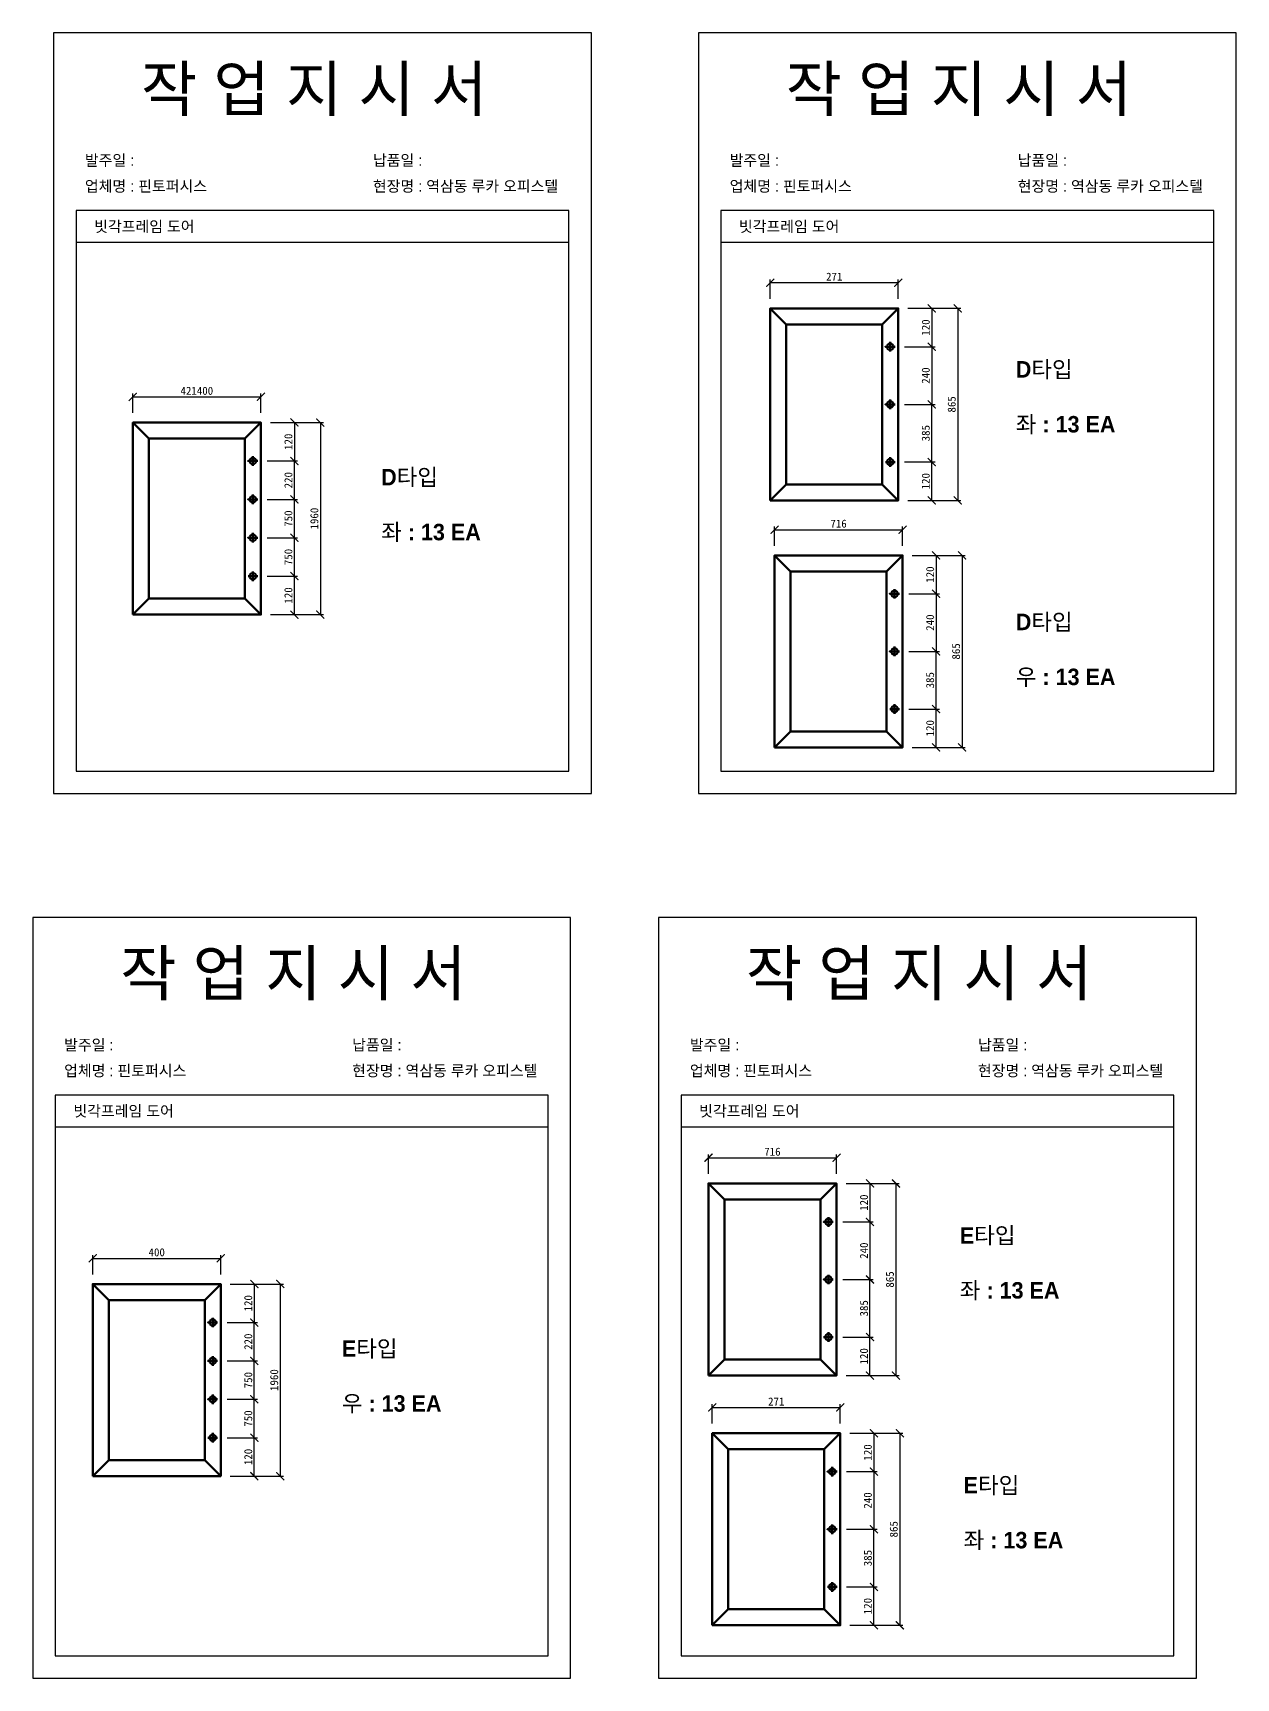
# Model space of a CAD drawing. Header units: millimetres. Extents: x -44117 to 256353, y -2095463 to 65325.
# Drawn here: x 9434 to 13193, y -3144 to 1995 of the extents above; entities that cross this region are included whole.
import ezdxf

# ---------------------------------------------------------------- set-up
doc = ezdxf.new("R2010")
doc.units = ezdxf.units.MM
doc.header["$LTSCALE"] = 10
doc.layers.add('Layer1', color=7, linetype='Continuous', lineweight=70)
doc.dimstyles.new('ISO-25', dxfattribs={"dimtxt": 2.5, "dimasz": 2.5, "dimexe": 1, "dimexo": 1, "dimtad": 1, "dimtxsty": 'Standard', "dimblk": 'ARCHTICK', "dimcen": 2.5, "dimadec": 0, "dimazin": 0, "dimtfac": 1, "dimtmove": 0, "dimatfit": 3, "dimfxl": 0, "dimarcsym": 0})

# ---------------------------------------------------------------- blocks, each defined once
blk = doc.blocks.new('_ArchTick')
at = {"color": 0, "linetype": 'ByBlock', "const_width": 0.15}
blk.add_lwpolyline([(-0.5, -0.5), (0.5, 0.5)], dxfattribs=at)
blk = doc.blocks.new('*D99')
at = {"color": 0, "lineweight": -2}
for p, q in [((9746.3, 807.7), (9746.3, 868)), ((9746.3, 858), (10146.3, 858)), ((10146.3, 807.7), (10146.3, 868))]:
    blk.add_line(p, q, dxfattribs=at)
at = {"layer": 'Defpoints', "color": 0}
for p in [(10146.3, 858), (9746.3, 777.7), (10146.3, 777.7)]:
    blk.add_point(p, dxfattribs=at)
at = {"color": 0, "lineweight": -2, "xscale": 25, "yscale": 25, "zscale": 25, "rotation": 180}
blk.add_blockref('_ArchTick', (9746.3, 858), dxfattribs=at)
at = {"color": 0, "lineweight": -2, "xscale": 25, "yscale": 25, "zscale": 25}
blk.add_blockref('_ArchTick', (10146.3, 858), dxfattribs=at)
at = {"color": 0, "insert": (9946.3, 876.7), "char_height": 25, "attachment_point": 5}
blk.add_mtext('421400', dxfattribs=at)
blk = doc.blocks.new('*D100')
at = {"color": 0, "lineweight": -2}
for p, q in [((10166.3, 297.7), (10261.2, 297.7)), ((10251.2, 177.7), (10251.2, 297.7)), ((10176.3, 177.7), (10261.2, 177.7))]:
    blk.add_line(p, q, dxfattribs=at)
at = {"layer": 'Defpoints', "color": 0}
for p in [(10136.3, 297.7), (10251.2, 297.7), (10146.3, 177.7)]:
    blk.add_point(p, dxfattribs=at)
at = {"color": 0, "lineweight": -2, "xscale": 25, "yscale": 25, "zscale": 25}
for p, rotation in [((10251.2, 297.7), 90), ((10251.2, 177.7), 270)]:
    blk.add_blockref('_ArchTick', p, dxfattribs=dict(at, rotation=rotation))
at = {"color": 0, "insert": (10232.4, 237.7), "char_height": 25, "attachment_point": 5, "rotation": 90}
blk.add_mtext('120', dxfattribs=at)
blk = doc.blocks.new('*D94')
at = {"color": 0, "lineweight": -2}
for p, q in [((10176.3, 777.7), (10261.2, 777.7)), ((10251.2, 777.7), (10251.2, 657.7)), ((10166.3, 657.7), (10261.2, 657.7))]:
    blk.add_line(p, q, dxfattribs=at)
at = {"layer": 'Defpoints', "color": 0}
for p in [(10146.3, 777.7), (10136.3, 657.7), (10251.2, 657.7)]:
    blk.add_point(p, dxfattribs=at)
at = {"color": 0, "lineweight": -2, "xscale": 25, "yscale": 25, "zscale": 25}
for p, rotation in [((10251.2, 777.7), 90), ((10251.2, 657.7), 270)]:
    blk.add_blockref('_ArchTick', p, dxfattribs=dict(at, rotation=rotation))
at = {"color": 0, "insert": (10232.4, 717.7), "char_height": 25, "attachment_point": 5, "rotation": 90}
blk.add_mtext('120', dxfattribs=at)
blk = doc.blocks.new('*D95')
at = {"color": 0, "lineweight": -2}
for p, q in [((10176.3, 777.7), (10342.2, 777.7)), ((10332.2, 777.7), (10332.2, 177.7)), ((10176.3, 177.7), (10342.2, 177.7))]:
    blk.add_line(p, q, dxfattribs=at)
at = {"layer": 'Defpoints', "color": 0}
for p in [(10146.3, 777.7), (10146.3, 177.7), (10332.2, 177.7)]:
    blk.add_point(p, dxfattribs=at)
at = {"color": 0, "lineweight": -2, "xscale": 25, "yscale": 25, "zscale": 25}
for p, rotation in [((10332.2, 777.7), 90), ((10332.2, 177.7), 270)]:
    blk.add_blockref('_ArchTick', p, dxfattribs=dict(at, rotation=rotation))
at = {"color": 0, "insert": (10313.5, 477.7), "char_height": 25, "attachment_point": 5, "rotation": 90}
blk.add_mtext('1960', dxfattribs=at)
blk = doc.blocks.new('*D96')
at = {"color": 0, "lineweight": -2}
for p, q in [((10166.3, 417.7), (10261.2, 417.7)), ((10251.2, 297.7), (10251.2, 417.7)), ((10166.3, 297.7), (10261.2, 297.7))]:
    blk.add_line(p, q, dxfattribs=at)
at = {"layer": 'Defpoints', "color": 0}
for p in [(10136.3, 417.7), (10251.2, 417.7), (10136.3, 297.7)]:
    blk.add_point(p, dxfattribs=at)
at = {"color": 0, "lineweight": -2, "xscale": 25, "yscale": 25, "zscale": 25}
for p, rotation in [((10251.2, 417.7), 90), ((10251.2, 297.7), 270)]:
    blk.add_blockref('_ArchTick', p, dxfattribs=dict(at, rotation=rotation))
at = {"color": 0, "insert": (10232.4, 357.7), "char_height": 25, "attachment_point": 5, "rotation": 90}
blk.add_mtext('750', dxfattribs=at)
blk = doc.blocks.new('*D97')
at = {"color": 0, "lineweight": -2}
for p, q in [((10166.3, 657.7), (10261.2, 657.7)), ((10251.2, 537.7), (10251.2, 657.7)), ((10166.3, 537.7), (10261.2, 537.7))]:
    blk.add_line(p, q, dxfattribs=at)
at = {"layer": 'Defpoints', "color": 0}
for p in [(10136.3, 657.7), (10251.2, 657.7), (10136.3, 537.7)]:
    blk.add_point(p, dxfattribs=at)
at = {"color": 0, "lineweight": -2, "xscale": 25, "yscale": 25, "zscale": 25}
for p, rotation in [((10251.2, 657.7), 90), ((10251.2, 537.7), 270)]:
    blk.add_blockref('_ArchTick', p, dxfattribs=dict(at, rotation=rotation))
at = {"color": 0, "insert": (10232.4, 597.7), "char_height": 25, "attachment_point": 5, "rotation": 90}
blk.add_mtext('220', dxfattribs=at)
blk = doc.blocks.new('*D98')
at = {"color": 0, "lineweight": -2}
for p, q in [((10166.3, 537.7), (10261.2, 537.7)), ((10251.2, 417.7), (10251.2, 537.7)), ((10166.3, 417.7), (10261.2, 417.7))]:
    blk.add_line(p, q, dxfattribs=at)
at = {"layer": 'Defpoints', "color": 0}
for p in [(10136.3, 537.7), (10251.2, 537.7), (10136.3, 417.7)]:
    blk.add_point(p, dxfattribs=at)
at = {"color": 0, "lineweight": -2, "xscale": 25, "yscale": 25, "zscale": 25}
for p, rotation in [((10251.2, 537.7), 90), ((10251.2, 417.7), 270)]:
    blk.add_blockref('_ArchTick', p, dxfattribs=dict(at, rotation=rotation))
at = {"color": 0, "insert": (10232.4, 477.7), "char_height": 25, "attachment_point": 5, "rotation": 90}
blk.add_mtext('750', dxfattribs=at)
blk = doc.blocks.new('*D105')
at = {"color": 0, "lineweight": -2}
for p, q in [((11737.7, 1164.5), (11737.7, 1224.7)), ((11737.7, 1214.7), (12137.7, 1214.7)), ((12137.7, 1164.5), (12137.7, 1224.7))]:
    blk.add_line(p, q, dxfattribs=at)
at = {"layer": 'Defpoints', "color": 0}
for p in [(12137.7, 1214.7), (11737.7, 1134.5), (12137.7, 1134.5)]:
    blk.add_point(p, dxfattribs=at)
at = {"color": 0, "lineweight": -2, "xscale": 25, "yscale": 25, "zscale": 25, "rotation": 180}
blk.add_blockref('_ArchTick', (11737.7, 1214.7), dxfattribs=at)
at = {"color": 0, "lineweight": -2, "xscale": 25, "yscale": 25, "zscale": 25}
blk.add_blockref('_ArchTick', (12137.7, 1214.7), dxfattribs=at)
at = {"color": 0, "insert": (11937.7, 1233.5), "char_height": 25, "attachment_point": 5}
blk.add_mtext('271', dxfattribs=at)
blk = doc.blocks.new('*D106')
at = {"color": 0, "lineweight": -2}
for p, q in [((12157.7, 654.5), (12252.6, 654.5)), ((12242.6, 534.5), (12242.6, 654.5)), ((12167.7, 534.5), (12252.6, 534.5))]:
    blk.add_line(p, q, dxfattribs=at)
at = {"layer": 'Defpoints', "color": 0}
for p in [(12127.7, 654.5), (12242.6, 654.5), (12137.7, 534.5)]:
    blk.add_point(p, dxfattribs=at)
at = {"color": 0, "lineweight": -2, "xscale": 25, "yscale": 25, "zscale": 25}
for p, rotation in [((12242.6, 654.5), 90), ((12242.6, 534.5), 270)]:
    blk.add_blockref('_ArchTick', p, dxfattribs=dict(at, rotation=rotation))
at = {"color": 0, "insert": (12223.8, 594.5), "char_height": 25, "attachment_point": 5, "rotation": 90}
blk.add_mtext('120', dxfattribs=at)
blk = doc.blocks.new('*D101')
at = {"color": 0, "lineweight": -2}
for p, q in [((12167.7, 1134.5), (12252.6, 1134.5)), ((12242.6, 1134.5), (12242.6, 1014.5)), ((12157.7, 1014.5), (12252.6, 1014.5))]:
    blk.add_line(p, q, dxfattribs=at)
at = {"layer": 'Defpoints', "color": 0}
for p in [(12137.7, 1134.5), (12127.7, 1014.5), (12242.6, 1014.5)]:
    blk.add_point(p, dxfattribs=at)
at = {"color": 0, "lineweight": -2, "xscale": 25, "yscale": 25, "zscale": 25}
for p, rotation in [((12242.6, 1134.5), 90), ((12242.6, 1014.5), 270)]:
    blk.add_blockref('_ArchTick', p, dxfattribs=dict(at, rotation=rotation))
at = {"color": 0, "insert": (12223.8, 1074.5), "char_height": 25, "attachment_point": 5, "rotation": 90}
blk.add_mtext('120', dxfattribs=at)
blk = doc.blocks.new('*D102')
at = {"color": 0, "lineweight": -2}
for p, q in [((12167.7, 1134.5), (12333.6, 1134.5)), ((12323.6, 1134.5), (12323.6, 534.5)), ((12167.7, 534.5), (12333.6, 534.5))]:
    blk.add_line(p, q, dxfattribs=at)
at = {"layer": 'Defpoints', "color": 0}
for p in [(12137.7, 1134.5), (12137.7, 534.5), (12323.6, 534.5)]:
    blk.add_point(p, dxfattribs=at)
at = {"color": 0, "lineweight": -2, "xscale": 25, "yscale": 25, "zscale": 25}
for p, rotation in [((12323.6, 1134.5), 90), ((12323.6, 534.5), 270)]:
    blk.add_blockref('_ArchTick', p, dxfattribs=dict(at, rotation=rotation))
at = {"color": 0, "insert": (12304.9, 834.5), "char_height": 25, "attachment_point": 5, "rotation": 90}
blk.add_mtext('865', dxfattribs=at)
blk = doc.blocks.new('*D103')
at = {"color": 0, "lineweight": -2}
for p, q in [((12157.7, 834.5), (12252.6, 834.5)), ((12242.6, 654.5), (12242.6, 834.5)), ((12157.7, 654.5), (12252.6, 654.5))]:
    blk.add_line(p, q, dxfattribs=at)
at = {"layer": 'Defpoints', "color": 0}
for p in [(12127.7, 834.5), (12242.6, 834.5), (12127.7, 654.5)]:
    blk.add_point(p, dxfattribs=at)
at = {"color": 0, "lineweight": -2, "xscale": 25, "yscale": 25, "zscale": 25}
for p, rotation in [((12242.6, 834.5), 90), ((12242.6, 654.5), 270)]:
    blk.add_blockref('_ArchTick', p, dxfattribs=dict(at, rotation=rotation))
at = {"color": 0, "insert": (12223.8, 744.5), "char_height": 25, "attachment_point": 5, "rotation": 90}
blk.add_mtext('385', dxfattribs=at)
blk = doc.blocks.new('*D104')
at = {"color": 0, "lineweight": -2}
for p, q in [((12157.7, 1014.5), (12252.6, 1014.5)), ((12242.6, 1014.5), (12242.6, 834.5)), ((12157.7, 834.5), (12252.6, 834.5))]:
    blk.add_line(p, q, dxfattribs=at)
at = {"layer": 'Defpoints', "color": 0}
for p in [(12127.7, 1014.5), (12127.7, 834.5), (12242.6, 834.5)]:
    blk.add_point(p, dxfattribs=at)
at = {"color": 0, "lineweight": -2, "xscale": 25, "yscale": 25, "zscale": 25}
for p, rotation in [((12242.6, 1014.5), 90), ((12242.6, 834.5), 270)]:
    blk.add_blockref('_ArchTick', p, dxfattribs=dict(at, rotation=rotation))
at = {"color": 0, "insert": (12223.8, 924.5), "char_height": 25, "attachment_point": 5, "rotation": 90}
blk.add_mtext('240', dxfattribs=at)
blk = doc.blocks.new('*D111')
at = {"color": 0, "lineweight": -2}
for p, q in [((11751.3, 392.8), (11751.3, 453)), ((11751.3, 443), (12151.3, 443)), ((12151.3, 392.8), (12151.3, 453))]:
    blk.add_line(p, q, dxfattribs=at)
at = {"layer": 'Defpoints', "color": 0}
for p in [(12151.3, 443), (11751.3, 362.8), (12151.3, 362.8)]:
    blk.add_point(p, dxfattribs=at)
at = {"color": 0, "lineweight": -2, "xscale": 25, "yscale": 25, "zscale": 25, "rotation": 180}
blk.add_blockref('_ArchTick', (11751.3, 443), dxfattribs=at)
at = {"color": 0, "lineweight": -2, "xscale": 25, "yscale": 25, "zscale": 25}
blk.add_blockref('_ArchTick', (12151.3, 443), dxfattribs=at)
at = {"color": 0, "insert": (11951.3, 461.8), "char_height": 25, "attachment_point": 5}
blk.add_mtext('716', dxfattribs=at)
blk = doc.blocks.new('*D112')
at = {"color": 0, "lineweight": -2}
for p, q in [((12171.3, -117.2), (12266.2, -117.2)), ((12256.2, -237.2), (12256.2, -117.2)), ((12181.3, -237.2), (12266.2, -237.2))]:
    blk.add_line(p, q, dxfattribs=at)
at = {"layer": 'Defpoints', "color": 0}
for p in [(12141.3, -117.2), (12256.2, -117.2), (12151.3, -237.2)]:
    blk.add_point(p, dxfattribs=at)
at = {"color": 0, "lineweight": -2, "xscale": 25, "yscale": 25, "zscale": 25}
for p, rotation in [((12256.2, -117.2), 90), ((12256.2, -237.2), 270)]:
    blk.add_blockref('_ArchTick', p, dxfattribs=dict(at, rotation=rotation))
at = {"color": 0, "insert": (12237.4, -177.2), "char_height": 25, "attachment_point": 5, "rotation": 90}
blk.add_mtext('120', dxfattribs=at)
blk = doc.blocks.new('*D107')
at = {"color": 0, "lineweight": -2}
for p, q in [((12181.3, 362.8), (12266.2, 362.8)), ((12256.2, 362.8), (12256.2, 242.8)), ((12171.3, 242.8), (12266.2, 242.8))]:
    blk.add_line(p, q, dxfattribs=at)
at = {"layer": 'Defpoints', "color": 0}
for p in [(12151.3, 362.8), (12141.3, 242.8), (12256.2, 242.8)]:
    blk.add_point(p, dxfattribs=at)
at = {"color": 0, "lineweight": -2, "xscale": 25, "yscale": 25, "zscale": 25}
for p, rotation in [((12256.2, 362.8), 90), ((12256.2, 242.8), 270)]:
    blk.add_blockref('_ArchTick', p, dxfattribs=dict(at, rotation=rotation))
at = {"color": 0, "insert": (12237.4, 302.8), "char_height": 25, "attachment_point": 5, "rotation": 90}
blk.add_mtext('120', dxfattribs=at)
blk = doc.blocks.new('*D108')
at = {"color": 0, "lineweight": -2}
for p, q in [((12181.3, 362.8), (12347.3, 362.8)), ((12337.3, 362.8), (12337.3, -237.2)), ((12181.3, -237.2), (12347.3, -237.2))]:
    blk.add_line(p, q, dxfattribs=at)
at = {"layer": 'Defpoints', "color": 0}
for p in [(12151.3, 362.8), (12151.3, -237.2), (12337.3, -237.2)]:
    blk.add_point(p, dxfattribs=at)
at = {"color": 0, "lineweight": -2, "xscale": 25, "yscale": 25, "zscale": 25}
for p, rotation in [((12337.3, 362.8), 90), ((12337.3, -237.2), 270)]:
    blk.add_blockref('_ArchTick', p, dxfattribs=dict(at, rotation=rotation))
at = {"color": 0, "insert": (12318.5, 62.8), "char_height": 25, "attachment_point": 5, "rotation": 90}
blk.add_mtext('865', dxfattribs=at)
blk = doc.blocks.new('*D109')
at = {"color": 0, "lineweight": -2}
for p, q in [((12171.3, 62.8), (12266.2, 62.8)), ((12256.2, -117.2), (12256.2, 62.8)), ((12171.3, -117.2), (12266.2, -117.2))]:
    blk.add_line(p, q, dxfattribs=at)
at = {"layer": 'Defpoints', "color": 0}
for p in [(12141.3, 62.8), (12256.2, 62.8), (12141.3, -117.2)]:
    blk.add_point(p, dxfattribs=at)
at = {"color": 0, "lineweight": -2, "xscale": 25, "yscale": 25, "zscale": 25}
for p, rotation in [((12256.2, 62.8), 90), ((12256.2, -117.2), 270)]:
    blk.add_blockref('_ArchTick', p, dxfattribs=dict(at, rotation=rotation))
at = {"color": 0, "insert": (12237.4, -27.2), "char_height": 25, "attachment_point": 5, "rotation": 90}
blk.add_mtext('385', dxfattribs=at)
blk = doc.blocks.new('*D110')
at = {"color": 0, "lineweight": -2}
for p, q in [((12171.3, 242.8), (12266.2, 242.8)), ((12256.2, 242.8), (12256.2, 62.8)), ((12171.3, 62.8), (12266.2, 62.8))]:
    blk.add_line(p, q, dxfattribs=at)
at = {"layer": 'Defpoints', "color": 0}
for p in [(12141.3, 242.8), (12141.3, 62.8), (12256.2, 62.8)]:
    blk.add_point(p, dxfattribs=at)
at = {"color": 0, "lineweight": -2, "xscale": 25, "yscale": 25, "zscale": 25}
for p, rotation in [((12256.2, 242.8), 90), ((12256.2, 62.8), 270)]:
    blk.add_blockref('_ArchTick', p, dxfattribs=dict(at, rotation=rotation))
at = {"color": 0, "insert": (12237.4, 152.8), "char_height": 25, "attachment_point": 5, "rotation": 90}
blk.add_mtext('240', dxfattribs=at)
blk = doc.blocks.new('*D400')
at = {"color": 0, "lineweight": -2}
for p, q in [((9620.9, -1883.4), (9620.9, -1823.1)), ((9620.9, -1833.1), (10020.9, -1833.1)), ((10020.9, -1883.4), (10020.9, -1823.1))]:
    blk.add_line(p, q, dxfattribs=at)
at = {"layer": 'Defpoints', "color": 0}
for p in [(10020.9, -1833.1), (9620.9, -1913.4), (10020.9, -1913.4)]:
    blk.add_point(p, dxfattribs=at)
at = {"color": 0, "lineweight": -2, "xscale": 25, "yscale": 25, "zscale": 25, "rotation": 180}
blk.add_blockref('_ArchTick', (9620.9, -1833.1), dxfattribs=at)
at = {"color": 0, "lineweight": -2, "xscale": 25, "yscale": 25, "zscale": 25}
blk.add_blockref('_ArchTick', (10020.9, -1833.1), dxfattribs=at)
at = {"color": 0, "insert": (9820.9, -1814.3), "char_height": 25, "attachment_point": 5}
blk.add_mtext('400', dxfattribs=at)
blk = doc.blocks.new('*D401')
at = {"color": 0, "lineweight": -2}
for p, q in [((10040.9, -2393.4), (10135.8, -2393.4)), ((10125.8, -2513.4), (10125.8, -2393.4)), ((10050.9, -2513.4), (10135.8, -2513.4))]:
    blk.add_line(p, q, dxfattribs=at)
at = {"layer": 'Defpoints', "color": 0}
for p in [(10010.9, -2393.4), (10125.8, -2393.4), (10020.9, -2513.4)]:
    blk.add_point(p, dxfattribs=at)
at = {"color": 0, "lineweight": -2, "xscale": 25, "yscale": 25, "zscale": 25}
for p, rotation in [((10125.8, -2393.4), 90), ((10125.8, -2513.4), 270)]:
    blk.add_blockref('_ArchTick', p, dxfattribs=dict(at, rotation=rotation))
at = {"color": 0, "insert": (10107, -2453.4), "char_height": 25, "attachment_point": 5, "rotation": 90}
blk.add_mtext('120', dxfattribs=at)
blk = doc.blocks.new('*D395')
at = {"color": 0, "lineweight": -2}
for p, q in [((10050.9, -1913.4), (10135.8, -1913.4)), ((10125.8, -1913.4), (10125.8, -2033.4)), ((10040.9, -2033.4), (10135.8, -2033.4))]:
    blk.add_line(p, q, dxfattribs=at)
at = {"layer": 'Defpoints', "color": 0}
for p in [(10020.9, -1913.4), (10010.9, -2033.4), (10125.8, -2033.4)]:
    blk.add_point(p, dxfattribs=at)
at = {"color": 0, "lineweight": -2, "xscale": 25, "yscale": 25, "zscale": 25}
for p, rotation in [((10125.8, -1913.4), 90), ((10125.8, -2033.4), 270)]:
    blk.add_blockref('_ArchTick', p, dxfattribs=dict(at, rotation=rotation))
at = {"color": 0, "insert": (10107, -1973.4), "char_height": 25, "attachment_point": 5, "rotation": 90}
blk.add_mtext('120', dxfattribs=at)
blk = doc.blocks.new('*D396')
at = {"color": 0, "lineweight": -2}
for p, q in [((10050.9, -1913.4), (10216.9, -1913.4)), ((10206.9, -1913.4), (10206.9, -2513.4)), ((10050.9, -2513.4), (10216.9, -2513.4))]:
    blk.add_line(p, q, dxfattribs=at)
at = {"layer": 'Defpoints', "color": 0}
for p in [(10020.9, -1913.4), (10020.9, -2513.4), (10206.9, -2513.4)]:
    blk.add_point(p, dxfattribs=at)
at = {"color": 0, "lineweight": -2, "xscale": 25, "yscale": 25, "zscale": 25}
for p, rotation in [((10206.9, -1913.4), 90), ((10206.9, -2513.4), 270)]:
    blk.add_blockref('_ArchTick', p, dxfattribs=dict(at, rotation=rotation))
at = {"color": 0, "insert": (10188.1, -2213.4), "char_height": 25, "attachment_point": 5, "rotation": 90}
blk.add_mtext('1960', dxfattribs=at)
blk = doc.blocks.new('*D397')
at = {"color": 0, "lineweight": -2}
for p, q in [((10040.9, -2273.4), (10135.8, -2273.4)), ((10125.8, -2393.4), (10125.8, -2273.4)), ((10040.9, -2393.4), (10135.8, -2393.4))]:
    blk.add_line(p, q, dxfattribs=at)
at = {"layer": 'Defpoints', "color": 0}
for p in [(10010.9, -2273.4), (10125.8, -2273.4), (10010.9, -2393.4)]:
    blk.add_point(p, dxfattribs=at)
at = {"color": 0, "lineweight": -2, "xscale": 25, "yscale": 25, "zscale": 25}
for p, rotation in [((10125.8, -2273.4), 90), ((10125.8, -2393.4), 270)]:
    blk.add_blockref('_ArchTick', p, dxfattribs=dict(at, rotation=rotation))
at = {"color": 0, "insert": (10107, -2333.4), "char_height": 25, "attachment_point": 5, "rotation": 90}
blk.add_mtext('750', dxfattribs=at)
blk = doc.blocks.new('*D398')
at = {"color": 0, "lineweight": -2}
for p, q in [((10040.9, -2033.4), (10135.8, -2033.4)), ((10125.8, -2153.4), (10125.8, -2033.4)), ((10040.9, -2153.4), (10135.8, -2153.4))]:
    blk.add_line(p, q, dxfattribs=at)
at = {"layer": 'Defpoints', "color": 0}
for p in [(10010.9, -2033.4), (10125.8, -2033.4), (10010.9, -2153.4)]:
    blk.add_point(p, dxfattribs=at)
at = {"color": 0, "lineweight": -2, "xscale": 25, "yscale": 25, "zscale": 25}
for p, rotation in [((10125.8, -2033.4), 90), ((10125.8, -2153.4), 270)]:
    blk.add_blockref('_ArchTick', p, dxfattribs=dict(at, rotation=rotation))
at = {"color": 0, "insert": (10107, -2093.4), "char_height": 25, "attachment_point": 5, "rotation": 90}
blk.add_mtext('220', dxfattribs=at)
blk = doc.blocks.new('*D399')
at = {"color": 0, "lineweight": -2}
for p, q in [((10040.9, -2153.4), (10135.8, -2153.4)), ((10125.8, -2273.4), (10125.8, -2153.4)), ((10040.9, -2273.4), (10135.8, -2273.4))]:
    blk.add_line(p, q, dxfattribs=at)
at = {"layer": 'Defpoints', "color": 0}
for p in [(10010.9, -2153.4), (10125.8, -2153.4), (10010.9, -2273.4)]:
    blk.add_point(p, dxfattribs=at)
at = {"color": 0, "lineweight": -2, "xscale": 25, "yscale": 25, "zscale": 25}
for p, rotation in [((10125.8, -2153.4), 90), ((10125.8, -2273.4), 270)]:
    blk.add_blockref('_ArchTick', p, dxfattribs=dict(at, rotation=rotation))
at = {"color": 0, "insert": (10107, -2213.4), "char_height": 25, "attachment_point": 5, "rotation": 90}
blk.add_mtext('750', dxfattribs=at)
blk = doc.blocks.new('*D406')
at = {"color": 0, "lineweight": -2}
for p, q in [((11544.7, -1569.1), (11544.7, -1508.8)), ((11544.7, -1518.8), (11944.7, -1518.8)), ((11944.7, -1569.1), (11944.7, -1508.8))]:
    blk.add_line(p, q, dxfattribs=at)
at = {"layer": 'Defpoints', "color": 0}
for p in [(11944.7, -1518.8), (11544.7, -1599.1), (11944.7, -1599.1)]:
    blk.add_point(p, dxfattribs=at)
at = {"color": 0, "lineweight": -2, "xscale": 25, "yscale": 25, "zscale": 25, "rotation": 180}
blk.add_blockref('_ArchTick', (11544.7, -1518.8), dxfattribs=at)
at = {"color": 0, "lineweight": -2, "xscale": 25, "yscale": 25, "zscale": 25}
blk.add_blockref('_ArchTick', (11944.7, -1518.8), dxfattribs=at)
at = {"color": 0, "insert": (11744.7, -1500.1), "char_height": 25, "attachment_point": 5}
blk.add_mtext('716', dxfattribs=at)
blk = doc.blocks.new('*D407')
at = {"color": 0, "lineweight": -2}
for p, q in [((11964.7, -2079.1), (12059.5, -2079.1)), ((12049.5, -2199.1), (12049.5, -2079.1)), ((11974.7, -2199.1), (12059.5, -2199.1))]:
    blk.add_line(p, q, dxfattribs=at)
at = {"layer": 'Defpoints', "color": 0}
for p in [(11934.7, -2079.1), (12049.5, -2079.1), (11944.7, -2199.1)]:
    blk.add_point(p, dxfattribs=at)
at = {"color": 0, "lineweight": -2, "xscale": 25, "yscale": 25, "zscale": 25}
for p, rotation in [((12049.5, -2079.1), 90), ((12049.5, -2199.1), 270)]:
    blk.add_blockref('_ArchTick', p, dxfattribs=dict(at, rotation=rotation))
at = {"color": 0, "insert": (12030.8, -2139.1), "char_height": 25, "attachment_point": 5, "rotation": 90}
blk.add_mtext('120', dxfattribs=at)
blk = doc.blocks.new('*D402')
at = {"color": 0, "lineweight": -2}
for p, q in [((11974.7, -1599.1), (12059.5, -1599.1)), ((12049.5, -1599.1), (12049.5, -1719.1)), ((11964.7, -1719.1), (12059.5, -1719.1))]:
    blk.add_line(p, q, dxfattribs=at)
at = {"layer": 'Defpoints', "color": 0}
for p in [(11944.7, -1599.1), (11934.7, -1719.1), (12049.5, -1719.1)]:
    blk.add_point(p, dxfattribs=at)
at = {"color": 0, "lineweight": -2, "xscale": 25, "yscale": 25, "zscale": 25}
for p, rotation in [((12049.5, -1599.1), 90), ((12049.5, -1719.1), 270)]:
    blk.add_blockref('_ArchTick', p, dxfattribs=dict(at, rotation=rotation))
at = {"color": 0, "insert": (12030.8, -1659.1), "char_height": 25, "attachment_point": 5, "rotation": 90}
blk.add_mtext('120', dxfattribs=at)
blk = doc.blocks.new('*D403')
at = {"color": 0, "lineweight": -2}
for p, q in [((11974.7, -1599.1), (12140.6, -1599.1)), ((12130.6, -1599.1), (12130.6, -2199.1)), ((11974.7, -2199.1), (12140.6, -2199.1))]:
    blk.add_line(p, q, dxfattribs=at)
at = {"layer": 'Defpoints', "color": 0}
for p in [(11944.7, -1599.1), (11944.7, -2199.1), (12130.6, -2199.1)]:
    blk.add_point(p, dxfattribs=at)
at = {"color": 0, "lineweight": -2, "xscale": 25, "yscale": 25, "zscale": 25}
for p, rotation in [((12130.6, -1599.1), 90), ((12130.6, -2199.1), 270)]:
    blk.add_blockref('_ArchTick', p, dxfattribs=dict(at, rotation=rotation))
at = {"color": 0, "insert": (12111.9, -1899.1), "char_height": 25, "attachment_point": 5, "rotation": 90}
blk.add_mtext('865', dxfattribs=at)
blk = doc.blocks.new('*D404')
at = {"color": 0, "lineweight": -2}
for p, q in [((11964.7, -1899.1), (12059.5, -1899.1)), ((12049.5, -2079.1), (12049.5, -1899.1)), ((11964.7, -2079.1), (12059.5, -2079.1))]:
    blk.add_line(p, q, dxfattribs=at)
at = {"layer": 'Defpoints', "color": 0}
for p in [(11934.7, -1899.1), (12049.5, -1899.1), (11934.7, -2079.1)]:
    blk.add_point(p, dxfattribs=at)
at = {"color": 0, "lineweight": -2, "xscale": 25, "yscale": 25, "zscale": 25}
for p, rotation in [((12049.5, -1899.1), 90), ((12049.5, -2079.1), 270)]:
    blk.add_blockref('_ArchTick', p, dxfattribs=dict(at, rotation=rotation))
at = {"color": 0, "insert": (12030.8, -1989.1), "char_height": 25, "attachment_point": 5, "rotation": 90}
blk.add_mtext('385', dxfattribs=at)
blk = doc.blocks.new('*D405')
at = {"color": 0, "lineweight": -2}
for p, q in [((11964.7, -1719.1), (12059.5, -1719.1)), ((12049.5, -1719.1), (12049.5, -1899.1)), ((11964.7, -1899.1), (12059.5, -1899.1))]:
    blk.add_line(p, q, dxfattribs=at)
at = {"layer": 'Defpoints', "color": 0}
for p in [(11934.7, -1719.1), (11934.7, -1899.1), (12049.5, -1899.1)]:
    blk.add_point(p, dxfattribs=at)
at = {"color": 0, "lineweight": -2, "xscale": 25, "yscale": 25, "zscale": 25}
for p, rotation in [((12049.5, -1719.1), 90), ((12049.5, -1899.1), 270)]:
    blk.add_blockref('_ArchTick', p, dxfattribs=dict(at, rotation=rotation))
at = {"color": 0, "insert": (12030.8, -1809.1), "char_height": 25, "attachment_point": 5, "rotation": 90}
blk.add_mtext('240', dxfattribs=at)
blk = doc.blocks.new('*D412')
at = {"color": 0, "lineweight": -2}
for p, q in [((11556.6, -2349.3), (11556.6, -2289)), ((11556.6, -2299), (11956.6, -2299)), ((11956.6, -2349.3), (11956.6, -2289))]:
    blk.add_line(p, q, dxfattribs=at)
at = {"layer": 'Defpoints', "color": 0}
for p in [(11956.6, -2299), (11556.6, -2379.3), (11956.6, -2379.3)]:
    blk.add_point(p, dxfattribs=at)
at = {"color": 0, "lineweight": -2, "xscale": 25, "yscale": 25, "zscale": 25, "rotation": 180}
blk.add_blockref('_ArchTick', (11556.6, -2299), dxfattribs=at)
at = {"color": 0, "lineweight": -2, "xscale": 25, "yscale": 25, "zscale": 25}
blk.add_blockref('_ArchTick', (11956.6, -2299), dxfattribs=at)
at = {"color": 0, "insert": (11756.6, -2280.3), "char_height": 25, "attachment_point": 5}
blk.add_mtext('271', dxfattribs=at)
blk = doc.blocks.new('*D413')
at = {"color": 0, "lineweight": -2}
for p, q in [((11976.6, -2859.3), (12071.5, -2859.3)), ((12061.5, -2979.3), (12061.5, -2859.3)), ((11986.6, -2979.3), (12071.5, -2979.3))]:
    blk.add_line(p, q, dxfattribs=at)
at = {"layer": 'Defpoints', "color": 0}
for p in [(11946.6, -2859.3), (12061.5, -2859.3), (11956.6, -2979.3)]:
    blk.add_point(p, dxfattribs=at)
at = {"color": 0, "lineweight": -2, "xscale": 25, "yscale": 25, "zscale": 25}
for p, rotation in [((12061.5, -2859.3), 90), ((12061.5, -2979.3), 270)]:
    blk.add_blockref('_ArchTick', p, dxfattribs=dict(at, rotation=rotation))
at = {"color": 0, "insert": (12042.7, -2919.3), "char_height": 25, "attachment_point": 5, "rotation": 90}
blk.add_mtext('120', dxfattribs=at)
blk = doc.blocks.new('*D408')
at = {"color": 0, "lineweight": -2}
for p, q in [((11986.6, -2379.3), (12071.5, -2379.3)), ((12061.5, -2379.3), (12061.5, -2499.3)), ((11976.6, -2499.3), (12071.5, -2499.3))]:
    blk.add_line(p, q, dxfattribs=at)
at = {"layer": 'Defpoints', "color": 0}
for p in [(11956.6, -2379.3), (11946.6, -2499.3), (12061.5, -2499.3)]:
    blk.add_point(p, dxfattribs=at)
at = {"color": 0, "lineweight": -2, "xscale": 25, "yscale": 25, "zscale": 25}
for p, rotation in [((12061.5, -2379.3), 90), ((12061.5, -2499.3), 270)]:
    blk.add_blockref('_ArchTick', p, dxfattribs=dict(at, rotation=rotation))
at = {"color": 0, "insert": (12042.7, -2439.3), "char_height": 25, "attachment_point": 5, "rotation": 90}
blk.add_mtext('120', dxfattribs=at)
blk = doc.blocks.new('*D409')
at = {"color": 0, "lineweight": -2}
for p, q in [((11986.6, -2379.3), (12152.6, -2379.3)), ((12142.6, -2379.3), (12142.6, -2979.3)), ((11986.6, -2979.3), (12152.6, -2979.3))]:
    blk.add_line(p, q, dxfattribs=at)
at = {"layer": 'Defpoints', "color": 0}
for p in [(11956.6, -2379.3), (11956.6, -2979.3), (12142.6, -2979.3)]:
    blk.add_point(p, dxfattribs=at)
at = {"color": 0, "lineweight": -2, "xscale": 25, "yscale": 25, "zscale": 25}
for p, rotation in [((12142.6, -2379.3), 90), ((12142.6, -2979.3), 270)]:
    blk.add_blockref('_ArchTick', p, dxfattribs=dict(at, rotation=rotation))
at = {"color": 0, "insert": (12123.8, -2679.3), "char_height": 25, "attachment_point": 5, "rotation": 90}
blk.add_mtext('865', dxfattribs=at)
blk = doc.blocks.new('*D410')
at = {"color": 0, "lineweight": -2}
for p, q in [((11976.6, -2679.3), (12071.5, -2679.3)), ((12061.5, -2859.3), (12061.5, -2679.3)), ((11976.6, -2859.3), (12071.5, -2859.3))]:
    blk.add_line(p, q, dxfattribs=at)
at = {"layer": 'Defpoints', "color": 0}
for p in [(11946.6, -2679.3), (12061.5, -2679.3), (11946.6, -2859.3)]:
    blk.add_point(p, dxfattribs=at)
at = {"color": 0, "lineweight": -2, "xscale": 25, "yscale": 25, "zscale": 25}
for p, rotation in [((12061.5, -2679.3), 90), ((12061.5, -2859.3), 270)]:
    blk.add_blockref('_ArchTick', p, dxfattribs=dict(at, rotation=rotation))
at = {"color": 0, "insert": (12042.7, -2769.3), "char_height": 25, "attachment_point": 5, "rotation": 90}
blk.add_mtext('385', dxfattribs=at)
blk = doc.blocks.new('*D411')
at = {"color": 0, "lineweight": -2}
for p, q in [((11976.6, -2499.3), (12071.5, -2499.3)), ((12061.5, -2499.3), (12061.5, -2679.3)), ((11976.6, -2679.3), (12071.5, -2679.3))]:
    blk.add_line(p, q, dxfattribs=at)
at = {"layer": 'Defpoints', "color": 0}
for p in [(11946.6, -2499.3), (11946.6, -2679.3), (12061.5, -2679.3)]:
    blk.add_point(p, dxfattribs=at)
at = {"color": 0, "lineweight": -2, "xscale": 25, "yscale": 25, "zscale": 25}
for p, rotation in [((12061.5, -2499.3), 90), ((12061.5, -2679.3), 270)]:
    blk.add_blockref('_ArchTick', p, dxfattribs=dict(at, rotation=rotation))
at = {"color": 0, "insert": (12042.7, -2589.3), "char_height": 25, "attachment_point": 5, "rotation": 90}
blk.add_mtext('240', dxfattribs=at)

msp = doc.modelspace()

# ---------------------------------------------------------------- linework, layer by layer
for p, q in [((11108.91175, 1439.68849), (9568.91175, 1439.68849)), ((13123.37475, 1439.68849), (11583.37475, 1439.68849)), ((11108.91175, 1339.68849), (9568.91175, 1339.68849)), ((13123.37475, 1339.68849), (11583.37475, 1339.68849)), ((11044.04559, -1323.39937), (9504.04559, -1323.39937)), ((12999.13948, -1323.39937), (11459.13948, -1323.39937)), ((11044.04559, -1423.39937), (9504.04559, -1423.39937)), ((12999.13948, -1423.39937), (11459.13948, -1423.39937))]:
    msp.add_line(p, q)
for points in [[(9498.91175, -381.14178), (11178.91175, -381.14178), (11178.91175, 1994.85822), (9498.91175, 1994.85822)], [(11513.37475, -381.14178), (13193.37475, -381.14178), (13193.37475, 1994.85822), (11513.37475, 1994.85822)], [(9434.04559, -3144.22965), (11114.04559, -3144.22965), (11114.04559, -768.22965), (9434.04559, -768.22965)], [(11389.13948, -3144.22965), (13069.13948, -3144.22965), (13069.13948, -768.22965), (11389.13948, -768.22965)]]:
    msp.add_lwpolyline(points, close=True)
for points in [[(9568.91175, 1439.68849), (9568.91175, -311.14178), (11108.91175, -311.14178), (11108.91175, 1439.68849)], [(11583.37475, 1439.68849), (11583.37475, -311.14178), (13123.37475, -311.14178), (13123.37475, 1439.68849)], [(9504.04559, -1323.39937), (9504.04559, -3074.22965), (11044.04559, -3074.22965), (11044.04559, -1323.39937)], [(11459.13948, -1323.39937), (11459.13948, -3074.22965), (12999.13948, -3074.22965), (12999.13948, -1323.39937)]]:
    msp.add_lwpolyline(points)
at = {"layer": 'Layer1'}
for p, q in [((11787.70786, 1084.45439), (11737.70786, 1134.45439)), ((12087.70786, 1084.45439), (12137.70786, 1134.45439)), ((12112.70786, 1029.45439), (12112.70786, 999.45439)), ((12112.70786, 849.45439), (12112.70786, 819.45439)), ((9796.32883, 727.73631), (9746.32883, 777.73631)), ((10096.32883, 727.73631), (10146.32883, 777.73631)), ((10121.32883, 672.73631), (10121.32883, 642.73631)), ((12112.70786, 669.45439), (12112.70786, 639.45439)), ((12127.70786, 654.45439), (12097.70786, 654.45439)), ((11787.70786, 584.45439), (11737.70786, 534.45439)), ((12137.70786, 534.45439), (12087.70786, 584.45439)), ((10121.32883, 552.73631), (10121.32883, 522.73631)), ((10121.32883, 432.73631), (10121.32883, 402.73631)), ((11801.33332, 312.75755), (11751.33332, 362.75755)), ((12101.33332, 312.75755), (12151.33332, 362.75755)), ((10121.32883, 312.73631), (10121.32883, 282.73631)), ((10136.32883, 297.73631), (10106.32883, 297.73631)), ((12126.33332, 257.75755), (12126.33332, 227.75755)), ((9796.32883, 227.73631), (9746.32883, 177.73631)), ((10146.32883, 177.73631), (10096.32883, 227.73631)), ((12126.33332, 77.75755), (12126.33332, 47.75755)), ((12126.33332, -102.24245), (12126.33332, -132.24245)), ((12141.33332, -117.24245), (12111.33332, -117.24245)), ((11801.33332, -187.24245), (11751.33332, -237.24245)), ((12151.33332, -237.24245), (12101.33332, -187.24245)), ((11594.69293, -1649.10394), (11544.69293, -1599.10394)), ((11894.69293, -1649.10394), (11944.69293, -1599.10394)), ((11919.69293, -1704.10394), (11919.69293, -1734.10394)), ((11919.69293, -1884.10394), (11919.69293, -1914.10394)), ((9670.94145, -1963.35866), (9620.94145, -1913.35866)), ((9970.94145, -1963.35866), (10020.94145, -1913.35866)), ((9995.94145, -2018.35866), (9995.94145, -2048.35866)), ((11934.69293, -2079.10394), (11904.69293, -2079.10394)), ((11919.69293, -2064.10394), (11919.69293, -2094.10394)), ((9995.94145, -2138.35866), (9995.94145, -2168.35866)), ((11594.69293, -2149.10394), (11544.69293, -2199.10394)), ((11944.69293, -2199.10394), (11894.69293, -2149.10394)), ((9995.94145, -2258.35866), (9995.94145, -2288.35866)), ((10010.94145, -2393.35866), (9980.94145, -2393.35866)), ((9995.94145, -2378.35866), (9995.94145, -2408.35866)), ((11606.64118, -2429.30706), (11556.64118, -2379.30706)), ((11906.64118, -2429.30706), (11956.64118, -2379.30706)), ((9670.94145, -2463.35866), (9620.94145, -2513.35866)), ((10020.94145, -2513.35866), (9970.94145, -2463.35866)), ((11931.64118, -2484.30706), (11931.64118, -2514.30706)), ((11931.64118, -2664.30706), (11931.64118, -2694.30706)), ((11946.64118, -2859.30706), (11916.64118, -2859.30706)), ((11931.64118, -2844.30706), (11931.64118, -2874.30706)), ((11606.64118, -2929.30706), (11556.64118, -2979.30706)), ((11956.64118, -2979.30706), (11906.64118, -2929.30706))]:
    msp.add_line(p, q, dxfattribs=at)
for points in [[(11737.70786, 534.45439), (12137.70786, 534.45439), (12137.70786, 1134.45439), (11737.70786, 1134.45439)], [(11787.70786, 584.45439), (12087.70786, 584.45439), (12087.70786, 1084.45439), (11787.70786, 1084.45439)], [(12127.70786, 1014.45439), (12097.70786, 1014.45439)], [(12127.70786, 834.45439), (12097.70786, 834.45439)], [(9746.32883, 177.73631), (10146.32883, 177.73631), (10146.32883, 777.73631), (9746.32883, 777.73631)], [(9796.32883, 227.73631), (10096.32883, 227.73631), (10096.32883, 727.73631), (9796.32883, 727.73631)], [(10136.32883, 657.73631), (10106.32883, 657.73631)], [(10136.32883, 537.73631), (10106.32883, 537.73631)], [(10136.32883, 417.73631), (10106.32883, 417.73631)], [(11751.33332, -237.24245), (12151.33332, -237.24245), (12151.33332, 362.75755), (11751.33332, 362.75755)], [(11801.33332, -187.24245), (12101.33332, -187.24245), (12101.33332, 312.75755), (11801.33332, 312.75755)], [(12141.33332, 242.75755), (12111.33332, 242.75755)], [(12141.33332, 62.75755), (12111.33332, 62.75755)], [(11544.69293, -2199.10394), (11944.69293, -2199.10394), (11944.69293, -1599.10394), (11544.69293, -1599.10394)], [(11594.69293, -2149.10394), (11894.69293, -2149.10394), (11894.69293, -1649.10394), (11594.69293, -1649.10394)], [(11934.69293, -1719.10394), (11904.69293, -1719.10394)], [(11934.69293, -1899.10394), (11904.69293, -1899.10394)], [(9620.94145, -2513.35866), (10020.94145, -2513.35866), (10020.94145, -1913.35866), (9620.94145, -1913.35866)], [(9670.94145, -2463.35866), (9970.94145, -2463.35866), (9970.94145, -1963.35866), (9670.94145, -1963.35866)], [(10010.94145, -2033.35866), (9980.94145, -2033.35866)], [(10010.94145, -2153.35866), (9980.94145, -2153.35866)], [(10010.94145, -2273.35866), (9980.94145, -2273.35866)], [(11556.64118, -2979.30706), (11956.64118, -2979.30706), (11956.64118, -2379.30706), (11556.64118, -2379.30706)], [(11606.64118, -2929.30706), (11906.64118, -2929.30706), (11906.64118, -2429.30706), (11606.64118, -2429.30706)], [(11946.64118, -2499.30706), (11916.64118, -2499.30706)], [(11946.64118, -2679.30706), (11916.64118, -2679.30706)]]:
    msp.add_lwpolyline(points, close=True, dxfattribs=at)
for centre in [(12112.70786, 1014.45439), (12112.70786, 834.45439), (10121.32883, 657.73631), (12112.70786, 654.45439), (10121.32883, 537.73631), (10121.32883, 417.73631), (10121.32883, 297.73631), (12126.33332, 242.75755), (12126.33332, 62.75755), (12126.33332, -117.24245), (11919.69293, -1719.10394), (11919.69293, -1899.10394), (9995.94145, -2033.35866), (11919.69293, -2079.10394), (9995.94145, -2153.35866), (9995.94145, -2273.35866), (9995.94145, -2393.35866), (11931.64118, -2499.30706), (11931.64118, -2679.30706), (11931.64118, -2859.30706)]:
    msp.add_circle(centre, 10, dxfattribs=at)

# ---------------------------------------------------------------- texts
at = {"attachment_point": 1}
for s, heights, insert, char_height in [('{\\fGulim|b0|i0|c129|p50;작 업 지 시 서}', [-155.84554], (9771.71836, 1890.69571), 140), ('{\\fGulim|b0|i0|c129|p50;작 업 지 시 서}', [-155.84554], (11786.18135, 1890.69571), 140), ('{\\fGulim|b0|i0|c129|p50;발주일 :}', [-38.18216], (9596.509, 1613.97528), 34.3), ('{\\fGulim|b0|i0|c129|p50;납품일 :}', [-37.67976], (10496.48699, 1613.97528), 34.3), ('{\\fGulim|b0|i0|c129|p50;발주일 :}', [-38.18216], (11610.972, 1613.97528), 34.3), ('{\\fGulim|b0|i0|c129|p50;납품일 :}', [-37.67976], (12510.94998, 1613.97528), 34.3), ('{\\fGulim|b0|i0|c129|p50;업체명 : 핀토퍼시스}', [-38.2735], (9596.509, 1533.31911), 34.3), ('{\\fGulim|b0|i0|c129|p50;현장명 : 역삼동 루카 오피스텔}', [-38.31917], (10496.48699, 1533.31911), 34.3), ('{\\fGulim|b0|i0|c129|p50;업체명 : 핀토퍼시스}', [-38.2735], (11610.972, 1533.31911), 34.3), ('{\\fGulim|b0|i0|c129|p50;현장명 : 역삼동 루카 오피스텔}', [-38.31917], (12510.94998, 1533.31911), 34.3), ('{\\fGulim|b0|i0|c129|p50;빗각프레임 도어}', [-38.36485], (9625.47159, 1407.45053), 34.3), ('{\\fGulim|b0|i0|c129|p50;빗각프레임 도어}', [-38.36485], (11639.93458, 1407.45053), 34.3), ('{\\fGulim|b1|i0|c129|p50;D타입\\P\\P좌 : 13 EA}', [-230.98056], (12504.98304, 969.67674), 51.45), ('{\\fGulim|b1|i0|c129|p50;D타입\\P\\P좌 : 13 EA}', [-230.98056], (10522.09315, 632.9856), 51.45), ('{\\fGulim|b1|i0|c129|p50;D타입\\P\\P우 : 13 EA}', [-230.09583], (12504.98304, 180.61227), 51.45), ('{\\fGulim|b0|i0|c129|p50;작 업 지 시 서}', [-155.84554], (9706.8522, -872.39216), 140), ('{\\fGulim|b0|i0|c129|p50;작 업 지 시 서}', [-155.84554], (11661.94608, -872.39216), 140), ('{\\fGulim|b0|i0|c129|p50;발주일 :}', [-38.18216], (9531.64284, -1149.11258), 34.3), ('{\\fGulim|b0|i0|c129|p50;납품일 :}', [-37.67976], (10431.62083, -1149.11258), 34.3), ('{\\fGulim|b0|i0|c129|p50;발주일 :}', [-38.18216], (11486.73673, -1149.11258), 34.3), ('{\\fGulim|b0|i0|c129|p50;납품일 :}', [-37.67976], (12386.71471, -1149.11258), 34.3), ('{\\fGulim|b0|i0|c129|p50;업체명 : 핀토퍼시스}', [-38.2735], (9531.64284, -1229.76876), 34.3), ('{\\fGulim|b0|i0|c129|p50;현장명 : 역삼동 루카 오피스텔}', [-38.31917], (10431.62083, -1229.76876), 34.3), ('{\\fGulim|b0|i0|c129|p50;업체명 : 핀토퍼시스}', [-38.2735], (11486.73673, -1229.76876), 34.3), ('{\\fGulim|b0|i0|c129|p50;현장명 : 역삼동 루카 오피스텔}', [-38.31917], (12386.71471, -1229.76876), 34.3), ('{\\fGulim|b0|i0|c129|p50;빗각프레임 도어}', [-38.36485], (9560.60543, -1355.63733), 34.3), ('{\\fGulim|b0|i0|c129|p50;빗각프레임 도어}', [-38.36485], (11515.69931, -1355.63733), 34.3), ('{\\fGulim|b1|i0|c129|p50;E타입\\P\\P좌 : 13 EA}', [-230.98056], (12330.02686, -1735.69827), 51.45), ('{\\fGulim|b1|i0|c129|p50;E타입\\P\\P우 : 13 EA}', [-230.09583], (10399.32272, -2089.05692), 51.45), ('{\\fGulim|b1|i0|c129|p50;E타입\\P\\P좌 : 13 EA}', [-230.98056], (12341.97511, -2515.90139), 51.45)]:
    msp.add_mtext_dynamic_manual_height_columns(s, width=3307.3198183, gutter_width=12.5, heights=heights, dxfattribs=dict(at, insert=insert, char_height=char_height))

# ---------------------------------------------------------------- dimensions: what is measured, and where the dimension line sits
for base, p1, p2, text, picture, middle in [((12137.70786, 1214.71419), (11737.70786, 1134.45439), (12137.70786, 1134.45439), '271', '*D105', (11937.70786, 1233.46419)), ((10146.32883, 857.99611), (9746.32883, 777.73631), (10146.32883, 777.73631), '421<>', '*D99', (9946.32883, 876.74611)), ((12151.33332, 443.01735), (11751.33332, 362.75755), (12151.33332, 362.75755), '716', '*D111', (11951.33332, 461.76735)), ((11944.69293, -1518.84415), (11544.69293, -1599.10394), (11944.69293, -1599.10394), '716', '*D406', (11744.69293, -1500.09415)), ((11956.64118, -2299.04726), (11556.64118, -2379.30706), (11956.64118, -2379.30706), '271', '*D412', (11756.64118, -2280.29726))]:
    dim = msp.add_linear_dim(base=base, p1=p1, p2=p2, text=text, dimstyle='ISO-25', override={"dimscale": 10, "dimexo": 3})
    dim.commit()
    dim.dimension.update_dxf_attribs({"geometry": picture, "text_midpoint": middle})
for base, p1, p2, picture, middle in [((12242.55317, 1014.45439), (12137.70786, 1134.45439), (12127.70786, 1014.45439), '*D101', (12223.80317, 1074.45439)), ((10251.17414, 657.73631), (10146.32883, 777.73631), (10136.32883, 657.73631), '*D94', (10232.42414, 717.73631)), ((12256.17864, 242.75755), (12151.33332, 362.75755), (12141.33332, 242.75755), '*D107', (12237.42864, 302.75755)), ((12049.53824, -1719.10394), (11944.69293, -1599.10394), (11934.69293, -1719.10394), '*D402', (12030.78824, -1659.10394)), ((10125.78677, -2033.35866), (10020.94145, -1913.35866), (10010.94145, -2033.35866), '*D395', (10107.03677, -1973.35866)), ((12049.53824, -2079.10394), (11944.69293, -2199.10394), (11934.69293, -2079.10394), '*D407', (12030.78824, -2139.10394)), ((10125.78677, -2393.35866), (10020.94145, -2513.35866), (10010.94145, -2393.35866), '*D401', (10107.03677, -2453.35866)), ((12061.4865, -2499.30706), (11956.64118, -2379.30706), (11946.64118, -2499.30706), '*D408', (12042.7365, -2439.30706)), ((12061.4865, -2859.30706), (11956.64118, -2979.30706), (11946.64118, -2859.30706), '*D413', (12042.7365, -2919.30706))]:
    dim = msp.add_linear_dim(base=base, p1=p1, p2=p2, angle=90, dimstyle='ISO-25', override={"dimscale": 10, "dimexo": 3})
    dim.commit()
    dim.dimension.update_dxf_attribs({"geometry": picture, "text_midpoint": middle})
for base, p1, p2, text, override, picture, middle in [((12323.62785, 534.45439), (12137.70786, 1134.45439), (12137.70786, 534.45439), '865', {"dimscale": 10, "dimexo": 3}, '*D102', (12304.87785, 834.45439)), ((12242.55317, 834.45439), (12127.70786, 1014.45439), (12127.70786, 834.45439), '240', {"dimscale": 10, "dimexo": 3}, '*D104', (12223.80317, 924.45439)), ((12242.55317, 834.45439), (12127.70786, 654.45439), (12127.70786, 834.45439), '385', {"dimscale": 10, "dimexo": 3}, '*D103', (12223.80317, 744.45439)), ((10332.24882, 177.73631), (10146.32883, 777.73631), (10146.32883, 177.73631), '1960', {"dimscale": 10, "dimexo": 3}, '*D95', (10313.49882, 477.73631)), ((10251.17414, 657.73631), (10136.32883, 537.73631), (10136.32883, 657.73631), '220', {"dimscale": 10, "dimexo": 3, "dimtmove": 1}, '*D97', (10232.42414, 597.73631)), ((12242.55317, 654.45439), (12137.70786, 534.45439), (12127.70786, 654.45439), '120', {"dimscale": 10, "dimexo": 3}, '*D106', (12223.80317, 594.45439)), ((10251.17414, 537.73631), (10136.32883, 417.73631), (10136.32883, 537.73631), '750', {"dimscale": 10, "dimexo": 3}, '*D98', (10232.42414, 477.73631)), ((10251.17414, 417.73631), (10136.32883, 297.73631), (10136.32883, 417.73631), '750', {"dimscale": 10, "dimexo": 3}, '*D96', (10232.42414, 357.73631)), ((12337.25331, -237.24245), (12151.33332, 362.75755), (12151.33332, -237.24245), '865', {"dimscale": 10, "dimexo": 3}, '*D108', (12318.50331, 62.75755)), ((10251.17414, 297.73631), (10146.32883, 177.73631), (10136.32883, 297.73631), '120', {"dimscale": 10, "dimexo": 3}, '*D100', (10232.42414, 237.73631)), ((12256.17864, 62.75755), (12141.33332, 242.75755), (12141.33332, 62.75755), '240', {"dimscale": 10, "dimexo": 3}, '*D110', (12237.42864, 152.75755)), ((12256.17864, 62.75755), (12141.33332, -117.24245), (12141.33332, 62.75755), '385', {"dimscale": 10, "dimexo": 3}, '*D109', (12237.42864, -27.24245)), ((12256.17864, -117.24245), (12151.33332, -237.24245), (12141.33332, -117.24245), '120', {"dimscale": 10, "dimexo": 3}, '*D112', (12237.42864, -177.24245)), ((12130.61292, -2199.10394), (11944.69293, -1599.10394), (11944.69293, -2199.10394), '865', {"dimscale": 10, "dimexo": 3}, '*D403', (12111.86292, -1899.10394)), ((12049.53824, -1899.10394), (11934.69293, -1719.10394), (11934.69293, -1899.10394), '240', {"dimscale": 10, "dimexo": 3}, '*D405', (12030.78824, -1809.10394)), ((10206.86144, -2513.35866), (10020.94145, -1913.35866), (10020.94145, -2513.35866), '1960', {"dimscale": 10, "dimexo": 3}, '*D396', (10188.11144, -2213.35866)), ((12049.53824, -1899.10394), (11934.69293, -2079.10394), (11934.69293, -1899.10394), '385', {"dimscale": 10, "dimexo": 3}, '*D404', (12030.78824, -1989.10394)), ((10125.78677, -2033.35866), (10010.94145, -2153.35866), (10010.94145, -2033.35866), '220', {"dimscale": 10, "dimexo": 3, "dimtmove": 1}, '*D398', (10107.03677, -2093.35866)), ((10125.78677, -2153.35866), (10010.94145, -2273.35866), (10010.94145, -2153.35866), '750', {"dimscale": 10, "dimexo": 3}, '*D399', (10107.03677, -2213.35866)), ((10125.78677, -2273.35866), (10010.94145, -2393.35866), (10010.94145, -2273.35866), '750', {"dimscale": 10, "dimexo": 3}, '*D397', (10107.03677, -2333.35866)), ((12142.56117, -2979.30706), (11956.64118, -2379.30706), (11956.64118, -2979.30706), '865', {"dimscale": 10, "dimexo": 3}, '*D409', (12123.81117, -2679.30706)), ((12061.4865, -2679.30706), (11946.64118, -2499.30706), (11946.64118, -2679.30706), '240', {"dimscale": 10, "dimexo": 3}, '*D411', (12042.7365, -2589.30706)), ((12061.4865, -2679.30706), (11946.64118, -2859.30706), (11946.64118, -2679.30706), '385', {"dimscale": 10, "dimexo": 3}, '*D410', (12042.7365, -2769.30706))]:
    dim = msp.add_linear_dim(base=base, p1=p1, p2=p2, angle=90, text=text, dimstyle='ISO-25', override=override)
    dim.commit()
    dim.dimension.update_dxf_attribs({"geometry": picture, "text_midpoint": middle})
dim = msp.add_linear_dim(base=(10020.94145, -1833.09887), p1=(9620.94145, -1913.35866), p2=(10020.94145, -1913.35866), dimstyle='ISO-25', override={"dimscale": 10, "dimexo": 3})
dim.commit()
dim.dimension.update_dxf_attribs({"geometry": '*D400', "text_midpoint": (9820.94145, -1814.34887)})

doc.saveas('drawing.dxf')
